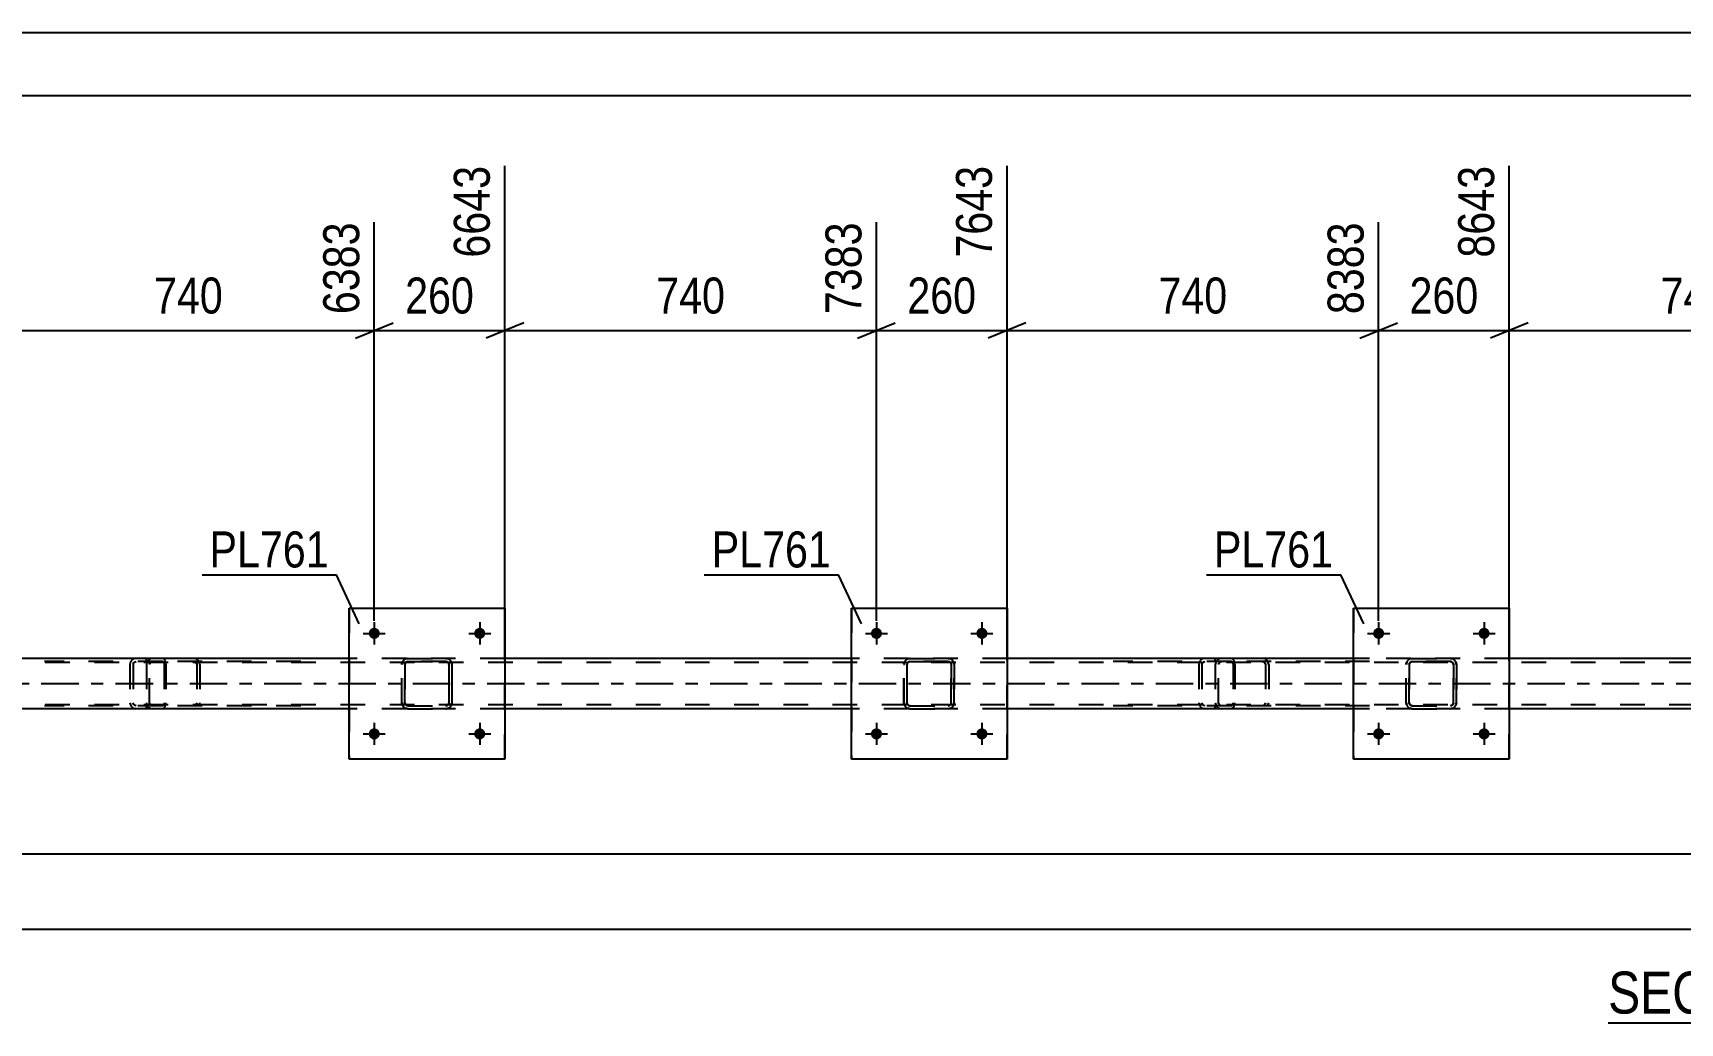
# Model space of a CAD drawing. Header units: millimetres. Extents: x 0 to 841, y 0 to 594.
# Drawn here: x 276.7 to 407.9, y 515.2 to 594 of the extents above; entities that cross this region are included whole.
import ezdxf

# ---------------------------------------------------------------- set-up
doc = ezdxf.new("R2010")
doc.units = ezdxf.units.MM
doc.linetypes.add('DXK_LINE_DOT2', pattern=[3.9198, 1.9599, -1.9599])
doc.linetypes.add('DXK_LINE_DOT3', pattern=[5.9187, 2.979, -0.9799, 0.9799, -0.9799])
doc.styles.add('Arial Narrow', font='ARIALN.TTF', dxfattribs={"height": 0.2})

# ---------------------------------------------------------------- blocks, each defined once
blk = doc.blocks.new('Unknown-318465270-1113')
at = {"color": 5, "linetype": 'Continuous'}
for p, q in [((841, 594), (0, 594)), ((836, 589), (5, 589))]:
    blk.add_line(p, q, dxfattribs=at)
blk = doc.blocks.new('Unknown-318465270-12 - 6175')
at = {"color": 6, "linetype": 'Continuous'}
blk.add_line((402.19, 515.2), (429.84, 515.2), dxfattribs=at)
at = {"color": 0, "linetype": 'Continuous'}
for points in [[(420.3, 515.95), (420.3, 519.45), (402.19, 519.45), (402.19, 515.95)], [(423.9, 515.95), (423.9, 519.45), (421.35, 519.45), (421.35, 515.95)], [(426.23, 515.95), (426.23, 519.45), (424.95, 519.45), (424.95, 515.95)], [(429.84, 515.95), (429.84, 519.45), (427.28, 519.45), (427.28, 515.95)]]:
    blk.add_wipeout(points, dxfattribs=at)
at = {"color": 7, "linetype": 'Continuous', "style": 'Arial Narrow'}
for s, p in [('SECTION ', (402.19, 515.95)), ('A', (421.35, 515.95)), ('A', (427.28, 515.95)), ('-', (424.95, 515.95))]:
    blk.add_text(s, height=3.34, dxfattribs=at).set_placement(p)
blk = doc.blocks.new('Part-318465270-6181 - 6175')
at = {"color": 7, "linetype": 'DXK_LINE_DOT2'}
for p, q in [((372.18, 544.21), (362.77, 544.21)), ((372.18, 543.97), (362.77, 543.97)), ((369.62, 543.89), (369.58, 543.73)), ((369.58, 543.73), (369.58, 540.69)), ((369.62, 543.92), (369.62, 543.89)), ((369.83, 543.73), (369.85, 543.82)), ((369.83, 543.73), (369.83, 540.69)), ((369.85, 543.82), (369.91, 543.9)), ((370.09, 544.21), (369.89, 544.18)), ((369.91, 543.9), (369.99, 543.95)), ((369.99, 543.95), (370.09, 543.97)), ((370.9, 543.97), (370.9, 544.21)), ((372.28, 544.18), (372.18, 544.21)), ((372.18, 543.97), (372.23, 543.95)), ((372.23, 543.95), (372.27, 543.9)), ((372.27, 543.9), (372.3, 543.82)), ((372.37, 544.07), (372.28, 544.18)), ((372.3, 543.82), (372.31, 543.73)), ((372.31, 543.73), (372.31, 540.69)), ((372.43, 543.92), (372.37, 544.07)), ((372.45, 543.73), (372.43, 543.92)), ((372.45, 543.73), (372.45, 540.69)), ((369.58, 540.69), (369.6, 540.61)), ((369.6, 540.61), (369.62, 540.51)), ((369.85, 540.6), (369.83, 540.69)), ((369.91, 540.52), (369.85, 540.6)), ((369.99, 540.47), (369.91, 540.52)), ((372.27, 540.52), (372.23, 540.47)), ((372.3, 540.6), (372.27, 540.52)), ((372.31, 540.69), (372.3, 540.6)), ((372.43, 540.51), (372.45, 540.69)), ((372.18, 540.45), (362.77, 540.45)), ((372.18, 540.21), (362.77, 540.21)), ((369.89, 540.25), (370.09, 540.21)), ((370.09, 540.45), (369.99, 540.47)), ((370.9, 540.21), (370.9, 540.45)), ((372.23, 540.47), (372.18, 540.45)), ((372.18, 540.21), (372.28, 540.25)), ((372.28, 540.25), (372.37, 540.35)), ((372.37, 540.35), (372.43, 540.51))]:
    blk.add_line(p, q, dxfattribs=at)
for centre, start, end in [((370.07, 543.72), 111.1941, 156.1506), ((370.07, 540.71), 203.8494, 248.8059)]:
    blk.add_arc(centre, 0.492, start, end, dxfattribs=at)
blk = doc.blocks.new('Part-318465270-6182 - 6175')
at = {"color": 7, "linetype": 'DXK_LINE_DOT2'}
for p, q in [((370.93, 543.89), (370.9, 543.73)), ((370.9, 543.73), (370.9, 540.69)), ((370.94, 543.92), (370.93, 543.89)), ((371.16, 543.73), (371.18, 543.82)), ((371.16, 540.69), (371.16, 543.73)), ((371.18, 543.82), (371.23, 543.9)), ((371.41, 544.21), (371.22, 544.18)), ((371.23, 543.9), (371.31, 543.95)), ((371.31, 543.95), (371.41, 543.97)), ((383.19, 544.21), (371.41, 544.21)), ((383.19, 543.97), (371.41, 543.97)), ((374.84, 544.18), (374.65, 544.21)), ((374.65, 543.97), (374.74, 543.95)), ((374.74, 543.95), (374.83, 543.9)), ((374.83, 543.9), (374.88, 543.82)), ((374.88, 543.82), (374.9, 543.73)), ((374.9, 543.73), (374.9, 540.69)), ((375.12, 543.89), (375.12, 543.92)), ((375.16, 543.73), (375.12, 543.89)), ((375.16, 543.73), (375.16, 540.69)), ((370.9, 540.69), (370.92, 540.61)), ((370.92, 540.61), (370.94, 540.51)), ((371.18, 540.6), (371.16, 540.69)), ((371.23, 540.52), (371.18, 540.6)), ((371.31, 540.47), (371.23, 540.52)), ((374.83, 540.52), (374.74, 540.47)), ((374.88, 540.6), (374.83, 540.52)), ((374.9, 540.69), (374.88, 540.6)), ((375.12, 540.51), (375.14, 540.61)), ((375.14, 540.61), (375.16, 540.69)), ((371.22, 540.25), (371.41, 540.21)), ((371.41, 540.45), (371.31, 540.47)), ((383.19, 540.45), (371.41, 540.45)), ((383.19, 540.21), (371.41, 540.21)), ((374.74, 540.47), (374.65, 540.45)), ((374.65, 540.21), (374.84, 540.25))]:
    blk.add_line(p, q, dxfattribs=at)
for centre, start, end in [((371.39, 543.71), 110.7583, 155.68), ((374.67, 543.71), 24.32, 69.2417), ((371.39, 540.71), 204.32, 249.2417)]:
    blk.add_arc(centre, 0.496, start, end, dxfattribs=at)
blk = doc.blocks.new('Part-318465270-6268 - 6175')
at = {"color": 7, "linetype": 'DXK_LINE_DOT2'}
for p, q in [((285.8, 543.89), (285.77, 543.73)), ((285.77, 543.73), (285.77, 540.69)), ((285.81, 543.92), (285.8, 543.89)), ((286.02, 543.73), (286.04, 543.82)), ((286.02, 540.69), (286.02, 543.73)), ((286.04, 543.82), (286.1, 543.9)), ((286.28, 544.21), (286.08, 544.18)), ((286.1, 543.9), (286.18, 543.95)), ((286.18, 543.95), (286.28, 543.97)), ((298.05, 544.21), (286.28, 544.21)), ((298.05, 543.97), (286.28, 543.97)), ((289.71, 544.18), (289.51, 544.21)), ((289.51, 543.97), (289.61, 543.95)), ((289.61, 543.95), (289.69, 543.9)), ((289.69, 543.9), (289.75, 543.82)), ((289.75, 543.82), (289.77, 543.73)), ((289.77, 543.73), (289.77, 540.69)), ((289.99, 543.89), (289.98, 543.92)), ((290.02, 543.73), (289.99, 543.89)), ((290.02, 543.73), (290.02, 540.69)), ((285.77, 540.69), (285.78, 540.61)), ((285.78, 540.61), (285.81, 540.51)), ((286.04, 540.6), (286.02, 540.69)), ((286.1, 540.52), (286.04, 540.6)), ((286.18, 540.47), (286.1, 540.52)), ((289.69, 540.52), (289.61, 540.47)), ((289.75, 540.6), (289.69, 540.52)), ((289.77, 540.69), (289.75, 540.6)), ((289.98, 540.51), (290.01, 540.61)), ((290.01, 540.61), (290.02, 540.69)), ((286.08, 540.25), (286.28, 540.21)), ((286.28, 540.45), (286.18, 540.47)), ((298.05, 540.45), (286.28, 540.45)), ((298.05, 540.21), (286.28, 540.21)), ((289.61, 540.47), (289.51, 540.45)), ((289.51, 540.21), (289.71, 540.25))]:
    blk.add_line(p, q, dxfattribs=at)
for centre, start, end in [((286.26, 543.71), 110.7583, 155.68), ((289.53, 543.71), 24.32, 69.2417), ((286.26, 540.71), 204.32, 249.2417)]:
    blk.add_arc(centre, 0.496, start, end, dxfattribs=at)
blk = doc.blocks.new('Bolt-318465270-6211 - 6175')
at = {"linetype": 'Continuous'}
for points in [[(383.47, 546.21), (383.48, 546.3), (383.51, 546.39), (383.55, 546.47), (383.61, 546.54), (383.69, 546.59), (383.77, 546.63), (383.86, 546.65), (383.95, 546.65), (384.04, 546.63), (384.13, 546.59), (384.2, 546.54), (384.26, 546.47), (384.31, 546.39), (384.34, 546.3), (384.35, 546.21), (384.34, 546.12), (384.31, 546.03), (384.26, 545.95), (384.2, 545.89), (384.13, 545.83), (384.04, 545.79), (383.95, 545.78), (383.86, 545.78), (383.77, 545.79), (383.69, 545.83), (383.61, 545.89), (383.55, 545.95), (383.51, 546.03), (383.48, 546.12)], [(391.87, 546.21), (391.88, 546.3), (391.91, 546.39), (391.95, 546.47), (392.01, 546.54), (392.09, 546.59), (392.17, 546.63), (392.26, 546.65), (392.35, 546.65), (392.44, 546.63), (392.53, 546.59), (392.6, 546.54), (392.66, 546.47), (392.71, 546.39), (392.74, 546.3), (392.75, 546.21), (392.74, 546.12), (392.71, 546.03), (392.66, 545.95), (392.6, 545.89), (392.53, 545.83), (392.44, 545.79), (392.35, 545.78), (392.26, 545.78), (392.17, 545.79), (392.09, 545.83), (392.01, 545.89), (391.95, 545.95), (391.91, 546.03), (391.88, 546.12)]]:
    blk.add_hatch(color=1, dxfattribs=at).paths.add_polyline_path(points)
at = {"color": 1, "linetype": 'Continuous'}
for p, q in [((383.91, 547.09), (383.91, 545.33)), ((392.31, 547.09), (392.31, 545.33)), ((383.03, 546.21), (384.79, 546.21)), ((391.43, 546.21), (393.19, 546.21))]:
    blk.add_line(p, q, dxfattribs=at)
blk = doc.blocks.new('Bolt-318465270-6212 - 6175')
at = {"linetype": 'Continuous'}
for points in [[(383.47, 538.21), (383.48, 538.3), (383.51, 538.39), (383.55, 538.47), (383.61, 538.54), (383.69, 538.59), (383.77, 538.63), (383.86, 538.65), (383.95, 538.65), (384.04, 538.63), (384.13, 538.59), (384.2, 538.54), (384.26, 538.47), (384.31, 538.39), (384.34, 538.3), (384.35, 538.21), (384.34, 538.12), (384.31, 538.03), (384.26, 537.95), (384.2, 537.89), (384.13, 537.83), (384.04, 537.79), (383.95, 537.78), (383.86, 537.78), (383.77, 537.79), (383.69, 537.83), (383.61, 537.89), (383.55, 537.95), (383.51, 538.03), (383.48, 538.12)], [(391.87, 538.21), (391.88, 538.3), (391.91, 538.39), (391.95, 538.47), (392.01, 538.54), (392.09, 538.59), (392.17, 538.63), (392.26, 538.65), (392.35, 538.65), (392.44, 538.63), (392.53, 538.59), (392.6, 538.54), (392.66, 538.47), (392.71, 538.39), (392.74, 538.3), (392.75, 538.21), (392.74, 538.12), (392.71, 538.03), (392.66, 537.95), (392.6, 537.89), (392.53, 537.83), (392.44, 537.79), (392.35, 537.78), (392.26, 537.78), (392.17, 537.79), (392.09, 537.83), (392.01, 537.89), (391.95, 537.95), (391.91, 538.03), (391.88, 538.12)]]:
    blk.add_hatch(color=1, dxfattribs=at).paths.add_polyline_path(points)
at = {"color": 1, "linetype": 'Continuous'}
for p, q in [((383.03, 538.21), (384.79, 538.21)), ((383.91, 539.09), (383.91, 537.33)), ((391.43, 538.21), (393.19, 538.21)), ((392.31, 539.09), (392.31, 537.33))]:
    blk.add_line(p, q, dxfattribs=at)
blk = doc.blocks.new('Bolt-318465270-6213 - 6175')
at = {"linetype": 'Continuous'}
for points in [[(343.47, 546.21), (343.48, 546.3), (343.51, 546.39), (343.55, 546.47), (343.61, 546.54), (343.69, 546.59), (343.77, 546.63), (343.86, 546.65), (343.96, 546.65), (344.05, 546.63), (344.13, 546.59), (344.2, 546.54), (344.27, 546.47), (344.31, 546.39), (344.34, 546.3), (344.35, 546.21), (344.34, 546.12), (344.31, 546.03), (344.27, 545.95), (344.2, 545.89), (344.13, 545.83), (344.05, 545.79), (343.96, 545.78), (343.86, 545.78), (343.77, 545.79), (343.69, 545.83), (343.61, 545.89), (343.55, 545.95), (343.51, 546.03), (343.48, 546.12)], [(351.87, 546.21), (351.88, 546.3), (351.91, 546.39), (351.95, 546.47), (352.01, 546.54), (352.09, 546.59), (352.17, 546.63), (352.26, 546.65), (352.36, 546.65), (352.45, 546.63), (352.53, 546.59), (352.6, 546.54), (352.67, 546.47), (352.71, 546.39), (352.74, 546.3), (352.75, 546.21), (352.74, 546.12), (352.71, 546.03), (352.67, 545.95), (352.6, 545.89), (352.53, 545.83), (352.45, 545.79), (352.36, 545.78), (352.26, 545.78), (352.17, 545.79), (352.09, 545.83), (352.01, 545.89), (351.95, 545.95), (351.91, 546.03), (351.88, 546.12)]]:
    blk.add_hatch(color=1, dxfattribs=at).paths.add_polyline_path(points)
at = {"color": 1, "linetype": 'Continuous'}
for p, q in [((343.91, 547.09), (343.91, 545.33)), ((352.31, 547.09), (352.31, 545.33)), ((343.03, 546.21), (344.79, 546.21)), ((351.43, 546.21), (353.19, 546.21))]:
    blk.add_line(p, q, dxfattribs=at)
blk = doc.blocks.new('Bolt-318465270-6214 - 6175')
at = {"linetype": 'Continuous'}
for points in [[(343.47, 538.21), (343.48, 538.3), (343.51, 538.39), (343.55, 538.47), (343.61, 538.54), (343.69, 538.59), (343.77, 538.63), (343.86, 538.65), (343.96, 538.65), (344.05, 538.63), (344.13, 538.59), (344.2, 538.54), (344.27, 538.47), (344.31, 538.39), (344.34, 538.3), (344.35, 538.21), (344.34, 538.12), (344.31, 538.03), (344.27, 537.95), (344.2, 537.89), (344.13, 537.83), (344.05, 537.79), (343.96, 537.78), (343.86, 537.78), (343.77, 537.79), (343.69, 537.83), (343.61, 537.89), (343.55, 537.95), (343.51, 538.03), (343.48, 538.12)], [(351.87, 538.21), (351.88, 538.3), (351.91, 538.39), (351.95, 538.47), (352.01, 538.54), (352.09, 538.59), (352.17, 538.63), (352.26, 538.65), (352.36, 538.65), (352.45, 538.63), (352.53, 538.59), (352.6, 538.54), (352.67, 538.47), (352.71, 538.39), (352.74, 538.3), (352.75, 538.21), (352.74, 538.12), (352.71, 538.03), (352.67, 537.95), (352.6, 537.89), (352.53, 537.83), (352.45, 537.79), (352.36, 537.78), (352.26, 537.78), (352.17, 537.79), (352.09, 537.83), (352.01, 537.89), (351.95, 537.95), (351.91, 538.03), (351.88, 538.12)]]:
    blk.add_hatch(color=1, dxfattribs=at).paths.add_polyline_path(points)
at = {"color": 1, "linetype": 'Continuous'}
for p, q in [((343.03, 538.21), (344.79, 538.21)), ((343.91, 539.09), (343.91, 537.33)), ((351.43, 538.21), (353.19, 538.21)), ((352.31, 539.09), (352.31, 537.33))]:
    blk.add_line(p, q, dxfattribs=at)
blk = doc.blocks.new('Bolt-318465270-6215 - 6175')
at = {"linetype": 'Continuous'}
for points in [[(303.47, 546.21), (303.48, 546.3), (303.51, 546.39), (303.55, 546.47), (303.61, 546.54), (303.69, 546.59), (303.77, 546.63), (303.86, 546.65), (303.96, 546.65), (304.05, 546.63), (304.13, 546.59), (304.2, 546.54), (304.27, 546.47), (304.31, 546.39), (304.34, 546.3), (304.35, 546.21), (304.34, 546.12), (304.31, 546.03), (304.27, 545.95), (304.2, 545.89), (304.13, 545.83), (304.05, 545.79), (303.96, 545.78), (303.86, 545.78), (303.77, 545.79), (303.69, 545.83), (303.61, 545.89), (303.55, 545.95), (303.51, 546.03), (303.48, 546.12)], [(311.87, 546.21), (311.88, 546.3), (311.91, 546.39), (311.95, 546.47), (312.01, 546.54), (312.09, 546.59), (312.17, 546.63), (312.26, 546.65), (312.36, 546.65), (312.45, 546.63), (312.53, 546.59), (312.6, 546.54), (312.67, 546.47), (312.71, 546.39), (312.74, 546.3), (312.75, 546.21), (312.74, 546.12), (312.71, 546.03), (312.67, 545.95), (312.6, 545.89), (312.53, 545.83), (312.45, 545.79), (312.36, 545.78), (312.26, 545.78), (312.17, 545.79), (312.09, 545.83), (312.01, 545.89), (311.95, 545.95), (311.91, 546.03), (311.88, 546.12)]]:
    blk.add_hatch(color=1, dxfattribs=at).paths.add_polyline_path(points)
at = {"color": 1, "linetype": 'Continuous'}
for p, q in [((303.91, 547.09), (303.91, 545.33)), ((312.31, 547.09), (312.31, 545.33)), ((303.03, 546.21), (304.79, 546.21)), ((311.43, 546.21), (313.19, 546.21))]:
    blk.add_line(p, q, dxfattribs=at)
blk = doc.blocks.new('Bolt-318465270-6216 - 6175')
at = {"linetype": 'Continuous'}
for points in [[(303.47, 538.21), (303.48, 538.3), (303.51, 538.39), (303.55, 538.47), (303.61, 538.54), (303.69, 538.59), (303.77, 538.63), (303.86, 538.65), (303.96, 538.65), (304.05, 538.63), (304.13, 538.59), (304.2, 538.54), (304.27, 538.47), (304.31, 538.39), (304.34, 538.3), (304.35, 538.21), (304.34, 538.12), (304.31, 538.03), (304.27, 537.95), (304.2, 537.89), (304.13, 537.83), (304.05, 537.79), (303.96, 537.78), (303.86, 537.78), (303.77, 537.79), (303.69, 537.83), (303.61, 537.89), (303.55, 537.95), (303.51, 538.03), (303.48, 538.12)], [(311.87, 538.21), (311.88, 538.3), (311.91, 538.39), (311.95, 538.47), (312.01, 538.54), (312.09, 538.59), (312.17, 538.63), (312.26, 538.65), (312.36, 538.65), (312.45, 538.63), (312.53, 538.59), (312.6, 538.54), (312.67, 538.47), (312.71, 538.39), (312.74, 538.3), (312.75, 538.21), (312.74, 538.12), (312.71, 538.03), (312.67, 537.95), (312.6, 537.89), (312.53, 537.83), (312.45, 537.79), (312.36, 537.78), (312.26, 537.78), (312.17, 537.79), (312.09, 537.83), (312.01, 537.89), (311.95, 537.95), (311.91, 538.03), (311.88, 538.12)]]:
    blk.add_hatch(color=1, dxfattribs=at).paths.add_polyline_path(points)
at = {"color": 1, "linetype": 'Continuous'}
for p, q in [((303.03, 538.21), (304.79, 538.21)), ((303.91, 539.09), (303.91, 537.33)), ((311.43, 538.21), (313.19, 538.21)), ((312.31, 539.09), (312.31, 537.33))]:
    blk.add_line(p, q, dxfattribs=at)
blk = doc.blocks.new('Part-318465270-6236 - 6175')
at = {"color": 7, "linetype": 'DXK_LINE_DOT2'}
for p, q in [((769.64, 543.89), (93.91, 543.89)), ((314.31, 544.21), (301.91, 544.21)), ((354.31, 544.21), (341.91, 544.21)), ((394.31, 544.21), (381.91, 544.21)), ((769.64, 540.53), (93.91, 540.53)), ((314.31, 540.21), (301.91, 540.21)), ((354.31, 540.21), (341.91, 540.21)), ((394.31, 540.21), (381.91, 540.21))]:
    blk.add_line(p, q, dxfattribs=at)
at = {"color": 2, "linetype": 'Continuous'}
for p, q in [((301.91, 544.21), (274.31, 544.21)), ((341.91, 544.21), (314.31, 544.21)), ((381.91, 544.21), (354.31, 544.21)), ((421.91, 544.21), (394.31, 544.21)), ((301.91, 540.21), (274.31, 540.21)), ((341.91, 540.21), (314.31, 540.21)), ((381.91, 540.21), (354.31, 540.21)), ((421.91, 540.21), (394.31, 540.21))]:
    blk.add_line(p, q, dxfattribs=at)
at = {"color": 7, "linetype": 'DXK_LINE_DOT3'}
blk.add_line((93.91, 542.21), (769.64, 542.21), dxfattribs=at)
blk = doc.blocks.new('Part-318465270-6328 - 6175')
at = {"color": 2, "linetype": 'Continuous'}
for p, q in [((381.91, 536.21), (381.91, 548.21)), ((381.91, 548.21), (381.91, 548.21)), ((381.91, 548.21), (394.31, 548.21)), ((394.31, 548.21), (394.31, 536.21)), ((381.91, 536.21), (381.91, 536.21)), ((394.31, 536.21), (381.91, 536.21))]:
    blk.add_line(p, q, dxfattribs=at)
at = {"color": 7, "linetype": 'DXK_LINE_DOT2'}
for p, q in [((381.91, 548.21), (381.91, 536.21)), ((381.91, 548.21), (381.91, 548.21)), ((394.31, 536.21), (394.31, 548.21)), ((381.91, 536.21), (381.91, 536.21))]:
    blk.add_line(p, q, dxfattribs=at)
blk = doc.blocks.new('Part-318465270-6329 - 6175')
at = {"color": 7, "linetype": 'DXK_LINE_DOT2'}
for p, q in [((386.1, 543.73), (386.14, 543.92)), ((386.1, 543.73), (386.11, 543.73)), ((386.1, 540.69), (386.1, 543.73)), ((386.15, 543.92), (386.11, 543.73)), ((386.11, 540.69), (386.11, 543.73)), ((386.36, 543.82), (386.34, 543.73)), ((386.35, 543.73), (386.34, 543.73)), ((386.34, 543.73), (386.34, 540.69)), ((386.35, 543.73), (386.37, 543.82)), ((386.35, 540.69), (386.35, 543.73)), ((386.41, 543.9), (386.36, 543.82)), ((386.37, 543.82), (386.42, 543.9)), ((386.4, 544.18), (386.58, 544.21)), ((386.59, 544.21), (386.41, 544.18)), ((386.49, 543.95), (386.41, 543.9)), ((386.42, 543.9), (386.5, 543.95)), ((386.58, 543.97), (386.49, 543.95)), ((386.5, 543.95), (386.59, 543.97)), ((386.59, 544.21), (386.58, 544.21)), ((386.58, 544.21), (389.62, 544.21)), ((386.58, 543.97), (386.59, 543.97)), ((389.62, 543.97), (386.58, 543.97)), ((386.59, 544.21), (389.63, 544.21)), ((386.59, 543.97), (389.63, 543.97)), ((389.62, 544.21), (389.63, 544.21)), ((389.62, 544.21), (389.81, 544.18)), ((389.63, 543.97), (389.62, 543.97)), ((389.72, 543.95), (389.62, 543.97)), ((389.81, 544.18), (389.63, 544.21)), ((389.63, 543.97), (389.72, 543.95)), ((389.72, 543.95), (389.72, 543.95)), ((389.72, 543.95), (389.8, 543.9)), ((389.79, 543.9), (389.72, 543.95)), ((389.85, 543.82), (389.79, 543.9)), ((389.8, 543.9), (389.85, 543.82)), ((389.85, 543.82), (389.87, 543.73)), ((389.86, 543.73), (389.85, 543.82)), ((389.87, 543.73), (389.86, 543.73)), ((389.86, 543.73), (389.86, 540.69)), ((389.87, 540.69), (389.87, 543.73)), ((390.07, 543.92), (390.1, 543.73)), ((390.11, 543.73), (390.07, 543.92)), ((390.11, 543.73), (390.1, 543.73)), ((390.1, 543.73), (390.1, 540.69)), ((390.11, 540.69), (390.11, 543.73)), ((386.11, 540.69), (386.1, 540.69)), ((386.14, 540.51), (386.1, 540.69)), ((386.11, 540.69), (386.15, 540.51)), ((386.34, 540.69), (386.35, 540.69)), ((386.34, 540.69), (386.36, 540.6)), ((386.37, 540.6), (386.35, 540.69)), ((386.36, 540.6), (386.41, 540.52)), ((386.42, 540.52), (386.37, 540.6)), ((386.41, 540.52), (386.49, 540.47)), ((386.5, 540.47), (386.42, 540.52)), ((389.8, 540.52), (389.72, 540.47)), ((389.72, 540.47), (389.79, 540.52)), ((389.79, 540.52), (389.85, 540.6)), ((389.85, 540.6), (389.8, 540.52)), ((389.87, 540.69), (389.85, 540.6)), ((389.85, 540.6), (389.86, 540.69)), ((389.86, 540.69), (389.87, 540.69)), ((390.1, 540.69), (390.07, 540.51)), ((390.07, 540.51), (390.11, 540.69)), ((390.1, 540.69), (390.11, 540.69)), ((386.4, 540.25), (386.41, 540.25)), ((386.58, 540.21), (386.4, 540.25)), ((386.41, 540.25), (386.59, 540.21)), ((386.49, 540.47), (386.58, 540.45)), ((386.59, 540.45), (386.5, 540.47)), ((386.59, 540.45), (386.58, 540.45)), ((386.58, 540.45), (389.62, 540.45)), ((386.59, 540.21), (386.58, 540.21)), ((386.58, 540.21), (389.62, 540.21)), ((386.59, 540.45), (389.63, 540.45)), ((386.59, 540.21), (389.63, 540.21)), ((389.62, 540.45), (389.72, 540.47)), ((389.62, 540.45), (389.63, 540.45)), ((389.81, 540.25), (389.62, 540.21)), ((389.62, 540.21), (389.63, 540.21)), ((389.72, 540.47), (389.63, 540.45)), ((389.63, 540.21), (389.81, 540.25))]:
    blk.add_line(p, q, dxfattribs=at)
at = {"color": 7, "linetype": 'DXK_LINE_DOT3'}
blk.add_line((388.11, 542.21), (388.1, 542.21), dxfattribs=at)
at = {"color": 7, "linetype": 'DXK_LINE_DOT2'}
for centre, start, end in [((386.58, 543.73), 112.5, 157.5), ((386.59, 543.73), 112.5, 157.5), ((389.62, 543.73), 22.5, 67.5), ((389.63, 543.73), 22.5, 67.5), ((386.58, 540.69), 202.5, 247.5), ((386.59, 540.69), 202.5, 247.5), ((389.62, 540.69), 292.5, 337.5), ((389.63, 540.69), 292.5, 337.5)]:
    blk.add_arc(centre, 0.48, start, end, dxfattribs=at)
blk = doc.blocks.new('Part-318465270-6334 - 6175')
at = {"color": 2, "linetype": 'Continuous'}
for p, q in [((341.91, 536.21), (341.91, 548.21)), ((341.91, 548.21), (341.91, 548.21)), ((341.91, 548.21), (354.31, 548.21)), ((354.31, 548.21), (354.31, 536.21)), ((341.91, 536.21), (341.91, 536.21)), ((354.31, 536.21), (341.91, 536.21))]:
    blk.add_line(p, q, dxfattribs=at)
at = {"color": 7, "linetype": 'DXK_LINE_DOT2'}
for p, q in [((341.91, 548.21), (341.91, 536.21)), ((341.91, 548.21), (341.91, 548.21)), ((354.31, 536.21), (354.31, 548.21)), ((341.91, 536.21), (341.91, 536.21))]:
    blk.add_line(p, q, dxfattribs=at)
blk = doc.blocks.new('Part-318465270-6335 - 6175')
at = {"color": 7, "linetype": 'DXK_LINE_DOT2'}
for p, q in [((346.1, 543.73), (346.14, 543.92)), ((346.1, 543.73), (346.11, 543.73)), ((346.1, 540.69), (346.1, 543.73)), ((346.15, 543.92), (346.11, 543.73)), ((346.11, 540.69), (346.11, 543.73)), ((346.36, 543.82), (346.34, 543.73)), ((346.35, 543.73), (346.34, 543.73)), ((346.34, 543.73), (346.34, 540.69)), ((346.35, 543.73), (346.37, 543.82)), ((346.35, 540.69), (346.35, 543.73)), ((346.41, 543.9), (346.36, 543.82)), ((346.37, 543.82), (346.42, 543.9)), ((346.4, 544.18), (346.58, 544.21)), ((346.59, 544.21), (346.41, 544.18)), ((346.49, 543.95), (346.41, 543.9)), ((346.42, 543.9), (346.5, 543.95)), ((346.58, 543.97), (346.49, 543.95)), ((346.5, 543.95), (346.59, 543.97)), ((346.59, 544.21), (346.58, 544.21)), ((346.58, 544.21), (349.62, 544.21)), ((346.58, 543.97), (346.59, 543.97)), ((349.62, 543.97), (346.58, 543.97)), ((346.59, 544.21), (349.63, 544.21)), ((346.59, 543.97), (349.63, 543.97)), ((349.62, 544.21), (349.63, 544.21)), ((349.62, 544.21), (349.81, 544.18)), ((349.63, 543.97), (349.62, 543.97)), ((349.72, 543.95), (349.62, 543.97)), ((349.81, 544.18), (349.63, 544.21)), ((349.63, 543.97), (349.72, 543.95)), ((349.72, 543.95), (349.72, 543.95)), ((349.72, 543.95), (349.8, 543.9)), ((349.79, 543.9), (349.72, 543.95)), ((349.85, 543.82), (349.79, 543.9)), ((349.8, 543.9), (349.85, 543.82)), ((349.85, 543.82), (349.87, 543.73)), ((349.86, 543.73), (349.85, 543.82)), ((349.87, 543.73), (349.86, 543.73)), ((349.86, 543.73), (349.86, 540.69)), ((349.87, 540.69), (349.87, 543.73)), ((350.07, 543.92), (350.1, 543.73)), ((350.11, 543.73), (350.07, 543.92)), ((350.11, 543.73), (350.1, 543.73)), ((350.1, 543.73), (350.1, 540.69)), ((350.11, 540.69), (350.11, 543.73)), ((346.11, 540.69), (346.1, 540.69)), ((346.14, 540.51), (346.1, 540.69)), ((346.11, 540.69), (346.15, 540.51)), ((346.34, 540.69), (346.35, 540.69)), ((346.34, 540.69), (346.36, 540.6)), ((346.37, 540.6), (346.35, 540.69)), ((346.36, 540.6), (346.41, 540.52)), ((346.42, 540.52), (346.37, 540.6)), ((346.41, 540.52), (346.49, 540.47)), ((346.5, 540.47), (346.42, 540.52)), ((349.8, 540.52), (349.72, 540.47)), ((349.72, 540.47), (349.79, 540.52)), ((349.79, 540.52), (349.85, 540.6)), ((349.85, 540.6), (349.8, 540.52)), ((349.87, 540.69), (349.85, 540.6)), ((349.85, 540.6), (349.86, 540.69)), ((349.86, 540.69), (349.87, 540.69)), ((350.1, 540.69), (350.07, 540.51)), ((350.07, 540.51), (350.11, 540.69)), ((350.1, 540.69), (350.11, 540.69)), ((346.4, 540.25), (346.41, 540.25)), ((346.58, 540.21), (346.4, 540.25)), ((346.41, 540.25), (346.59, 540.21)), ((346.49, 540.47), (346.58, 540.45)), ((346.59, 540.45), (346.5, 540.47)), ((346.59, 540.45), (346.58, 540.45)), ((346.58, 540.45), (349.62, 540.45)), ((346.59, 540.21), (346.58, 540.21)), ((346.58, 540.21), (349.62, 540.21)), ((346.59, 540.45), (349.63, 540.45)), ((346.59, 540.21), (349.63, 540.21)), ((349.62, 540.45), (349.72, 540.47)), ((349.62, 540.45), (349.63, 540.45)), ((349.81, 540.25), (349.62, 540.21)), ((349.62, 540.21), (349.63, 540.21)), ((349.72, 540.47), (349.63, 540.45)), ((349.63, 540.21), (349.81, 540.25))]:
    blk.add_line(p, q, dxfattribs=at)
at = {"color": 7, "linetype": 'DXK_LINE_DOT3'}
blk.add_line((348.11, 542.21), (348.1, 542.21), dxfattribs=at)
at = {"color": 7, "linetype": 'DXK_LINE_DOT2'}
for centre, start, end in [((346.58, 543.73), 112.5, 157.5), ((346.59, 543.73), 112.5, 157.5), ((349.62, 543.73), 22.5, 67.5), ((349.63, 543.73), 22.5, 67.5), ((346.58, 540.69), 202.5, 247.5), ((346.59, 540.69), 202.5, 247.5), ((349.62, 540.69), 292.5, 337.5), ((349.63, 540.69), 292.5, 337.5)]:
    blk.add_arc(centre, 0.48, start, end, dxfattribs=at)
blk = doc.blocks.new('Part-318465270-6340 - 6175')
at = {"color": 2, "linetype": 'Continuous'}
for p, q in [((301.91, 536.21), (301.91, 548.21)), ((301.91, 548.21), (301.91, 548.21)), ((301.91, 548.21), (314.31, 548.21)), ((314.31, 548.21), (314.31, 536.21)), ((301.91, 536.21), (301.91, 536.21)), ((314.31, 536.21), (301.91, 536.21))]:
    blk.add_line(p, q, dxfattribs=at)
at = {"color": 7, "linetype": 'DXK_LINE_DOT2'}
for p, q in [((301.91, 548.21), (301.91, 536.21)), ((301.91, 548.21), (301.91, 548.21)), ((314.31, 536.21), (314.31, 548.21)), ((301.91, 536.21), (301.91, 536.21))]:
    blk.add_line(p, q, dxfattribs=at)
blk = doc.blocks.new('Part-318465270-6341 - 6175')
at = {"color": 7, "linetype": 'DXK_LINE_DOT2'}
for p, q in [((306.1, 543.73), (306.14, 543.92)), ((306.1, 543.73), (306.11, 543.73)), ((306.1, 540.69), (306.1, 543.73)), ((306.15, 543.92), (306.11, 543.73)), ((306.11, 540.69), (306.11, 543.73)), ((306.36, 543.82), (306.34, 543.73)), ((306.35, 543.73), (306.34, 543.73)), ((306.34, 543.73), (306.34, 540.69)), ((306.35, 543.73), (306.37, 543.82)), ((306.35, 540.69), (306.35, 543.73)), ((306.41, 543.9), (306.36, 543.82)), ((306.37, 543.82), (306.42, 543.9)), ((306.4, 544.18), (306.58, 544.21)), ((306.59, 544.21), (306.41, 544.18)), ((306.49, 543.95), (306.41, 543.9)), ((306.42, 543.9), (306.5, 543.95)), ((306.58, 543.97), (306.49, 543.95)), ((306.5, 543.95), (306.59, 543.97)), ((306.59, 544.21), (306.58, 544.21)), ((306.58, 544.21), (309.62, 544.21)), ((306.58, 543.97), (306.59, 543.97)), ((309.62, 543.97), (306.58, 543.97)), ((306.59, 544.21), (309.63, 544.21)), ((306.59, 543.97), (309.63, 543.97)), ((309.62, 544.21), (309.63, 544.21)), ((309.62, 544.21), (309.81, 544.18)), ((309.63, 543.97), (309.62, 543.97)), ((309.72, 543.95), (309.62, 543.97)), ((309.81, 544.18), (309.63, 544.21)), ((309.63, 543.97), (309.72, 543.95)), ((309.72, 543.95), (309.72, 543.95)), ((309.72, 543.95), (309.8, 543.9)), ((309.79, 543.9), (309.72, 543.95)), ((309.85, 543.82), (309.79, 543.9)), ((309.8, 543.9), (309.85, 543.82)), ((309.85, 543.82), (309.87, 543.73)), ((309.86, 543.73), (309.85, 543.82)), ((309.87, 543.73), (309.86, 543.73)), ((309.86, 543.73), (309.86, 540.69)), ((309.87, 540.69), (309.87, 543.73)), ((310.07, 543.92), (310.1, 543.73)), ((310.11, 543.73), (310.07, 543.92)), ((310.11, 543.73), (310.1, 543.73)), ((310.1, 543.73), (310.1, 540.69)), ((310.11, 540.69), (310.11, 543.73)), ((306.11, 540.69), (306.1, 540.69)), ((306.14, 540.51), (306.1, 540.69)), ((306.11, 540.69), (306.15, 540.51)), ((306.34, 540.69), (306.35, 540.69)), ((306.34, 540.69), (306.36, 540.6)), ((306.37, 540.6), (306.35, 540.69)), ((306.36, 540.6), (306.41, 540.52)), ((306.42, 540.52), (306.37, 540.6)), ((306.41, 540.52), (306.49, 540.47)), ((306.5, 540.47), (306.42, 540.52)), ((309.8, 540.52), (309.72, 540.47)), ((309.72, 540.47), (309.79, 540.52)), ((309.79, 540.52), (309.85, 540.6)), ((309.85, 540.6), (309.8, 540.52)), ((309.87, 540.69), (309.85, 540.6)), ((309.85, 540.6), (309.86, 540.69)), ((309.86, 540.69), (309.87, 540.69)), ((310.1, 540.69), (310.07, 540.51)), ((310.07, 540.51), (310.11, 540.69)), ((310.1, 540.69), (310.11, 540.69)), ((306.4, 540.25), (306.41, 540.25)), ((306.58, 540.21), (306.4, 540.25)), ((306.41, 540.25), (306.59, 540.21)), ((306.49, 540.47), (306.58, 540.45)), ((306.59, 540.45), (306.5, 540.47)), ((306.59, 540.45), (306.58, 540.45)), ((306.58, 540.45), (309.62, 540.45)), ((306.59, 540.21), (306.58, 540.21)), ((306.58, 540.21), (309.62, 540.21)), ((306.59, 540.45), (309.63, 540.45)), ((306.59, 540.21), (309.63, 540.21)), ((309.62, 540.45), (309.72, 540.47)), ((309.62, 540.45), (309.63, 540.45)), ((309.81, 540.25), (309.62, 540.21)), ((309.62, 540.21), (309.63, 540.21)), ((309.72, 540.47), (309.63, 540.45)), ((309.63, 540.21), (309.81, 540.25))]:
    blk.add_line(p, q, dxfattribs=at)
at = {"color": 7, "linetype": 'DXK_LINE_DOT3'}
blk.add_line((308.11, 542.21), (308.1, 542.21), dxfattribs=at)
at = {"color": 7, "linetype": 'DXK_LINE_DOT2'}
for centre, start, end in [((306.58, 543.73), 112.5, 157.5), ((306.59, 543.73), 112.5, 157.5), ((309.62, 543.73), 22.5, 67.5), ((309.63, 543.73), 22.5, 67.5), ((306.58, 540.69), 202.5, 247.5), ((306.59, 540.69), 202.5, 247.5), ((309.62, 540.69), 292.5, 337.5), ((309.63, 540.69), 292.5, 337.5)]:
    blk.add_arc(centre, 0.48, start, end, dxfattribs=at)
blk = doc.blocks.new('Part-318465270-6429 - 6175')
at = {"color": 7, "linetype": 'DXK_LINE_DOT2'}
for p, q in [((287.04, 544.21), (277.64, 544.21)), ((287.04, 543.97), (277.64, 543.97)), ((284.48, 543.89), (284.45, 543.73)), ((284.45, 543.73), (284.45, 540.69)), ((284.49, 543.92), (284.48, 543.89)), ((284.7, 543.73), (284.72, 543.82)), ((284.7, 543.73), (284.7, 540.69)), ((284.72, 543.82), (284.77, 543.9)), ((284.95, 544.21), (284.76, 544.18)), ((284.77, 543.9), (284.86, 543.95)), ((284.86, 543.95), (284.95, 543.97)), ((285.77, 543.97), (285.77, 544.21)), ((287.15, 544.18), (287.04, 544.21)), ((287.04, 543.97), (287.09, 543.95)), ((287.09, 543.95), (287.14, 543.9)), ((287.14, 543.9), (287.17, 543.82)), ((287.23, 544.07), (287.15, 544.18)), ((287.17, 543.82), (287.18, 543.73)), ((287.18, 543.73), (287.18, 540.69)), ((287.29, 543.92), (287.23, 544.07)), ((287.31, 543.73), (287.29, 543.92)), ((287.31, 543.73), (287.31, 540.69)), ((284.45, 540.69), (284.47, 540.61)), ((284.47, 540.61), (284.49, 540.51)), ((284.72, 540.6), (284.7, 540.69)), ((284.77, 540.52), (284.72, 540.6)), ((284.86, 540.47), (284.77, 540.52)), ((287.14, 540.52), (287.09, 540.47)), ((287.17, 540.6), (287.14, 540.52)), ((287.18, 540.69), (287.17, 540.6)), ((287.29, 540.51), (287.31, 540.69)), ((287.04, 540.45), (277.64, 540.45)), ((287.04, 540.21), (277.64, 540.21)), ((284.76, 540.25), (284.95, 540.21)), ((284.95, 540.45), (284.86, 540.47)), ((285.77, 540.21), (285.77, 540.45)), ((287.09, 540.47), (287.04, 540.45)), ((287.04, 540.21), (287.15, 540.25)), ((287.15, 540.25), (287.23, 540.35)), ((287.23, 540.35), (287.29, 540.51))]:
    blk.add_line(p, q, dxfattribs=at)
for centre, start, end in [((284.94, 543.72), 111.1941, 156.1506), ((284.94, 540.71), 203.8494, 248.8059)]:
    blk.add_arc(centre, 0.492, start, end, dxfattribs=at)
blk = doc.blocks.new('StraightDimension-318465270-6526 - 6175')
at = {"color": 7, "linetype": 'Continuous'}
blk.add_line((60.07, 528.66), (769.64, 528.66), dxfattribs=at)
blk = doc.blocks.new('StraightDimension-318465270-6751 - 6175')
at = {"color": 7, "linetype": 'Continuous'}
for p, q in [((394.31, 545.21), (394.31, 583.43)), ((423.91, 547.21), (423.91, 578.93)), ((395.81, 570.92), (392.81, 569.72)), ((422.41, 569.72), (425.41, 570.92)), ((394.31, 570.32), (423.91, 570.32))]:
    blk.add_line(p, q, dxfattribs=at)
at = {"color": 0}
blk.add_wipeout([(412.45, 571.07), (412.45, 575.27), (405.77, 575.27), (405.77, 571.07)], dxfattribs=at)
at = {"color": 3, "style": 'Arial Narrow'}
blk.add_text('740', height=2.863, dxfattribs=at).set_placement((406.37, 571.67))
at = {"color": 0, "linetype": 'Continuous'}
blk.add_wipeout([(423.31, 579.53), (419.11, 579.53), (419.11, 571.02), (423.31, 571.02)], dxfattribs=at)
at = {"color": 3, "linetype": 'Continuous', "style": 'Arial Narrow'}
blk.add_text('9383', height=2.863, rotation=90.0002, dxfattribs=at).set_placement((422.71, 571.62))
blk = doc.blocks.new('StraightDimension-318465270-6768 - 6175')
at = {"color": 7, "linetype": 'Continuous'}
for p, q in [((394.31, 545.21), (394.31, 583.43)), ((383.91, 547.21), (383.91, 578.93)), ((382.41, 569.72), (385.41, 570.92)), ((395.81, 570.92), (392.81, 569.72)), ((383.91, 570.32), (394.31, 570.32))]:
    blk.add_line(p, q, dxfattribs=at)
at = {"color": 0}
blk.add_wipeout([(392.45, 571.07), (392.45, 575.27), (385.77, 575.27), (385.77, 571.07)], dxfattribs=at)
at = {"color": 3, "style": 'Arial Narrow'}
blk.add_text('260', height=2.863, dxfattribs=at).set_placement((386.37, 571.67))
at = {"color": 0, "linetype": 'Continuous'}
blk.add_wipeout([(393.71, 584.03), (389.51, 584.03), (389.51, 575.52), (393.71, 575.52)], dxfattribs=at)
at = {"color": 3, "linetype": 'Continuous', "style": 'Arial Narrow'}
blk.add_text('8643', height=2.863, rotation=90.0002, dxfattribs=at).set_placement((393.11, 576.12))
blk = doc.blocks.new('StraightDimension-318465270-6785 - 6175')
at = {"color": 7, "linetype": 'Continuous'}
for p, q in [((354.31, 545.21), (354.31, 583.43)), ((383.91, 547.21), (383.91, 578.93)), ((355.81, 570.92), (352.81, 569.72)), ((382.41, 569.72), (385.41, 570.92)), ((354.31, 570.32), (383.91, 570.32))]:
    blk.add_line(p, q, dxfattribs=at)
at = {"color": 0}
blk.add_wipeout([(372.45, 571.07), (372.45, 575.27), (365.77, 575.27), (365.77, 571.07)], dxfattribs=at)
at = {"color": 3, "style": 'Arial Narrow'}
blk.add_text('740', height=2.863, dxfattribs=at).set_placement((366.37, 571.67))
at = {"color": 0, "linetype": 'Continuous'}
blk.add_wipeout([(383.31, 579.53), (379.11, 579.53), (379.11, 571.02), (383.31, 571.02)], dxfattribs=at)
at = {"color": 3, "linetype": 'Continuous', "style": 'Arial Narrow'}
blk.add_text('8383', height=2.863, rotation=90.0002, dxfattribs=at).set_placement((382.71, 571.62))
blk = doc.blocks.new('StraightDimension-318465270-6802 - 6175')
at = {"color": 7, "linetype": 'Continuous'}
for p, q in [((354.31, 545.21), (354.31, 583.43)), ((343.91, 547.21), (343.91, 578.93)), ((342.41, 569.72), (345.41, 570.92)), ((355.81, 570.92), (352.81, 569.72)), ((343.91, 570.32), (354.31, 570.32))]:
    blk.add_line(p, q, dxfattribs=at)
at = {"color": 0}
blk.add_wipeout([(352.45, 571.07), (352.45, 575.27), (345.77, 575.27), (345.77, 571.07)], dxfattribs=at)
at = {"color": 3, "style": 'Arial Narrow'}
blk.add_text('260', height=2.863, dxfattribs=at).set_placement((346.37, 571.67))
at = {"color": 0, "linetype": 'Continuous'}
blk.add_wipeout([(353.71, 584.03), (349.51, 584.03), (349.51, 575.52), (353.71, 575.52)], dxfattribs=at)
at = {"color": 3, "linetype": 'Continuous', "style": 'Arial Narrow'}
blk.add_text('7643', height=2.863, rotation=90.0002, dxfattribs=at).set_placement((353.11, 576.12))
blk = doc.blocks.new('StraightDimension-318465270-6819 - 6175')
at = {"color": 7, "linetype": 'Continuous'}
for p, q in [((314.31, 545.21), (314.31, 583.43)), ((343.91, 547.21), (343.91, 578.93)), ((315.81, 570.92), (312.81, 569.72)), ((342.41, 569.72), (345.41, 570.92)), ((314.31, 570.32), (343.91, 570.32))]:
    blk.add_line(p, q, dxfattribs=at)
at = {"color": 0}
blk.add_wipeout([(332.45, 571.07), (332.45, 575.27), (325.77, 575.27), (325.77, 571.07)], dxfattribs=at)
at = {"color": 3, "style": 'Arial Narrow'}
blk.add_text('740', height=2.863, dxfattribs=at).set_placement((326.37, 571.67))
at = {"color": 0, "linetype": 'Continuous'}
blk.add_wipeout([(343.31, 579.53), (339.11, 579.53), (339.11, 571.02), (343.31, 571.02)], dxfattribs=at)
at = {"color": 3, "linetype": 'Continuous', "style": 'Arial Narrow'}
blk.add_text('7383', height=2.863, rotation=90.0002, dxfattribs=at).set_placement((342.71, 571.62))
blk = doc.blocks.new('StraightDimension-318465270-6836 - 6175')
at = {"color": 7, "linetype": 'Continuous'}
for p, q in [((314.31, 545.21), (314.31, 583.43)), ((303.91, 547.21), (303.91, 578.93)), ((302.41, 569.72), (305.41, 570.92)), ((315.81, 570.92), (312.81, 569.72)), ((303.91, 570.32), (314.31, 570.32))]:
    blk.add_line(p, q, dxfattribs=at)
at = {"color": 0}
blk.add_wipeout([(312.45, 571.07), (312.45, 575.27), (305.77, 575.27), (305.77, 571.07)], dxfattribs=at)
at = {"color": 3, "style": 'Arial Narrow'}
blk.add_text('260', height=2.863, dxfattribs=at).set_placement((306.37, 571.67))
at = {"color": 0, "linetype": 'Continuous'}
blk.add_wipeout([(313.71, 584.03), (309.51, 584.03), (309.51, 575.52), (313.71, 575.52)], dxfattribs=at)
at = {"color": 3, "linetype": 'Continuous', "style": 'Arial Narrow'}
blk.add_text('6643', height=2.863, rotation=90.0002, dxfattribs=at).set_placement((313.11, 576.12))
blk = doc.blocks.new('StraightDimension-318465270-6853 - 6175')
at = {"color": 7, "linetype": 'Continuous'}
for p, q in [((274.31, 545.21), (274.31, 583.43)), ((303.91, 547.21), (303.91, 578.93)), ((275.81, 570.92), (272.81, 569.72)), ((302.41, 569.72), (305.41, 570.92)), ((274.31, 570.32), (303.91, 570.32))]:
    blk.add_line(p, q, dxfattribs=at)
at = {"color": 0}
blk.add_wipeout([(292.45, 571.07), (292.45, 575.27), (285.77, 575.27), (285.77, 571.07)], dxfattribs=at)
at = {"color": 3, "style": 'Arial Narrow'}
blk.add_text('740', height=2.863, dxfattribs=at).set_placement((286.37, 571.67))
at = {"color": 0, "linetype": 'Continuous'}
blk.add_wipeout([(303.31, 579.53), (299.11, 579.53), (299.11, 571.02), (303.31, 571.02)], dxfattribs=at)
at = {"color": 3, "linetype": 'Continuous', "style": 'Arial Narrow'}
blk.add_text('6383', height=2.863, rotation=90.0002, dxfattribs=at).set_placement((302.71, 571.62))
blk = doc.blocks.new('StraightDimension-318465270-9818 - 6175')
at = {"color": 7, "linetype": 'Continuous'}
blk.add_line((59.43, 522.67), (770.28, 522.67), dxfattribs=at)
blk = doc.blocks.new('Mark-318465270-6324 - 6175')
at = {"color": 0}
blk.add_wipeout([(380.29, 551.46), (380.29, 554.46), (370.79, 554.46), (370.79, 551.46)], dxfattribs=at)
blk.add_wipeout([(380.29, 551.46), (380.29, 554.46), (370.79, 554.46), (370.79, 551.46)], dxfattribs=at)
at = {"color": 30, "linetype": 'Continuous'}
for p in [(370.19, 550.86), (382.72, 546.96)]:
    blk.add_line(p, (380.89, 550.86), dxfattribs=at)
at = {"color": 3, "style": 'Arial Narrow'}
blk.add_text('PL761', height=2.863, dxfattribs=at).set_placement((370.79, 551.46))
blk = doc.blocks.new('Mark-318465270-6330 - 6175')
at = {"color": 0}
blk.add_wipeout([(340.29, 551.46), (340.29, 554.46), (330.79, 554.46), (330.79, 551.46)], dxfattribs=at)
blk.add_wipeout([(340.29, 551.46), (340.29, 554.46), (330.79, 554.46), (330.79, 551.46)], dxfattribs=at)
at = {"color": 30, "linetype": 'Continuous'}
for p in [(330.19, 550.86), (342.72, 546.96)]:
    blk.add_line(p, (340.89, 550.86), dxfattribs=at)
at = {"color": 3, "style": 'Arial Narrow'}
blk.add_text('PL761', height=2.863, dxfattribs=at).set_placement((330.79, 551.46))
blk = doc.blocks.new('Mark-318465270-6336 - 6175')
at = {"color": 0}
blk.add_wipeout([(300.29, 551.46), (300.29, 554.46), (290.79, 554.46), (290.79, 551.46)], dxfattribs=at)
blk.add_wipeout([(300.29, 551.46), (300.29, 554.46), (290.79, 554.46), (290.79, 551.46)], dxfattribs=at)
at = {"color": 30, "linetype": 'Continuous'}
for p in [(290.19, 550.86), (302.72, 546.96)]:
    blk.add_line(p, (300.89, 550.86), dxfattribs=at)
at = {"color": 3, "style": 'Arial Narrow'}
blk.add_text('PL761', height=2.863, dxfattribs=at).set_placement((290.79, 551.46))

msp = doc.modelspace()

# ---------------------------------------------------------------- block references
for name in ['Unknown-318465270-1113', 'Part-318465270-6340 - 6175', 'Bolt-318465270-6215 - 6175', 'Part-318465270-6334 - 6175', 'Bolt-318465270-6213 - 6175', 'Part-318465270-6328 - 6175', 'Bolt-318465270-6211 - 6175', 'Part-318465270-6236 - 6175', 'Part-318465270-6429 - 6175', 'Part-318465270-6268 - 6175', 'Part-318465270-6341 - 6175', 'Part-318465270-6335 - 6175', 'Part-318465270-6181 - 6175', 'Part-318465270-6182 - 6175', 'Part-318465270-6329 - 6175', 'Bolt-318465270-6216 - 6175', 'Bolt-318465270-6214 - 6175', 'Bolt-318465270-6212 - 6175']:
    msp.add_blockref(name, (0, 0))

# ---------------------------------------------------------------- next in the draw order: block references
for name in ['StraightDimension-318465270-6751 - 6175', 'StraightDimension-318465270-6526 - 6175', 'Unknown-318465270-12 - 6175']:
    msp.add_blockref(name, (0, 0))

# ---------------------------------------------------------------- next in the draw order: block references
for name in ['StraightDimension-318465270-6768 - 6175', 'StraightDimension-318465270-9818 - 6175']:
    msp.add_blockref(name, (0, 0))

# ---------------------------------------------------------------- next in the draw order: block references
msp.add_blockref('StraightDimension-318465270-6785 - 6175', (0, 0))

# ---------------------------------------------------------------- next in the draw order: block references
for name in ['StraightDimension-318465270-6802 - 6175', 'Mark-318465270-6324 - 6175']:
    msp.add_blockref(name, (0, 0))

# ---------------------------------------------------------------- next in the draw order: block references
msp.add_blockref('StraightDimension-318465270-6819 - 6175', (0, 0))

# ---------------------------------------------------------------- next in the draw order: block references
for name in ['StraightDimension-318465270-6836 - 6175', 'Mark-318465270-6330 - 6175']:
    msp.add_blockref(name, (0, 0))

# ---------------------------------------------------------------- next in the draw order: block references
msp.add_blockref('StraightDimension-318465270-6853 - 6175', (0, 0))

# ---------------------------------------------------------------- next in the draw order: block references
msp.add_blockref('Mark-318465270-6336 - 6175', (0, 0))

doc.saveas('drawing.dxf')
